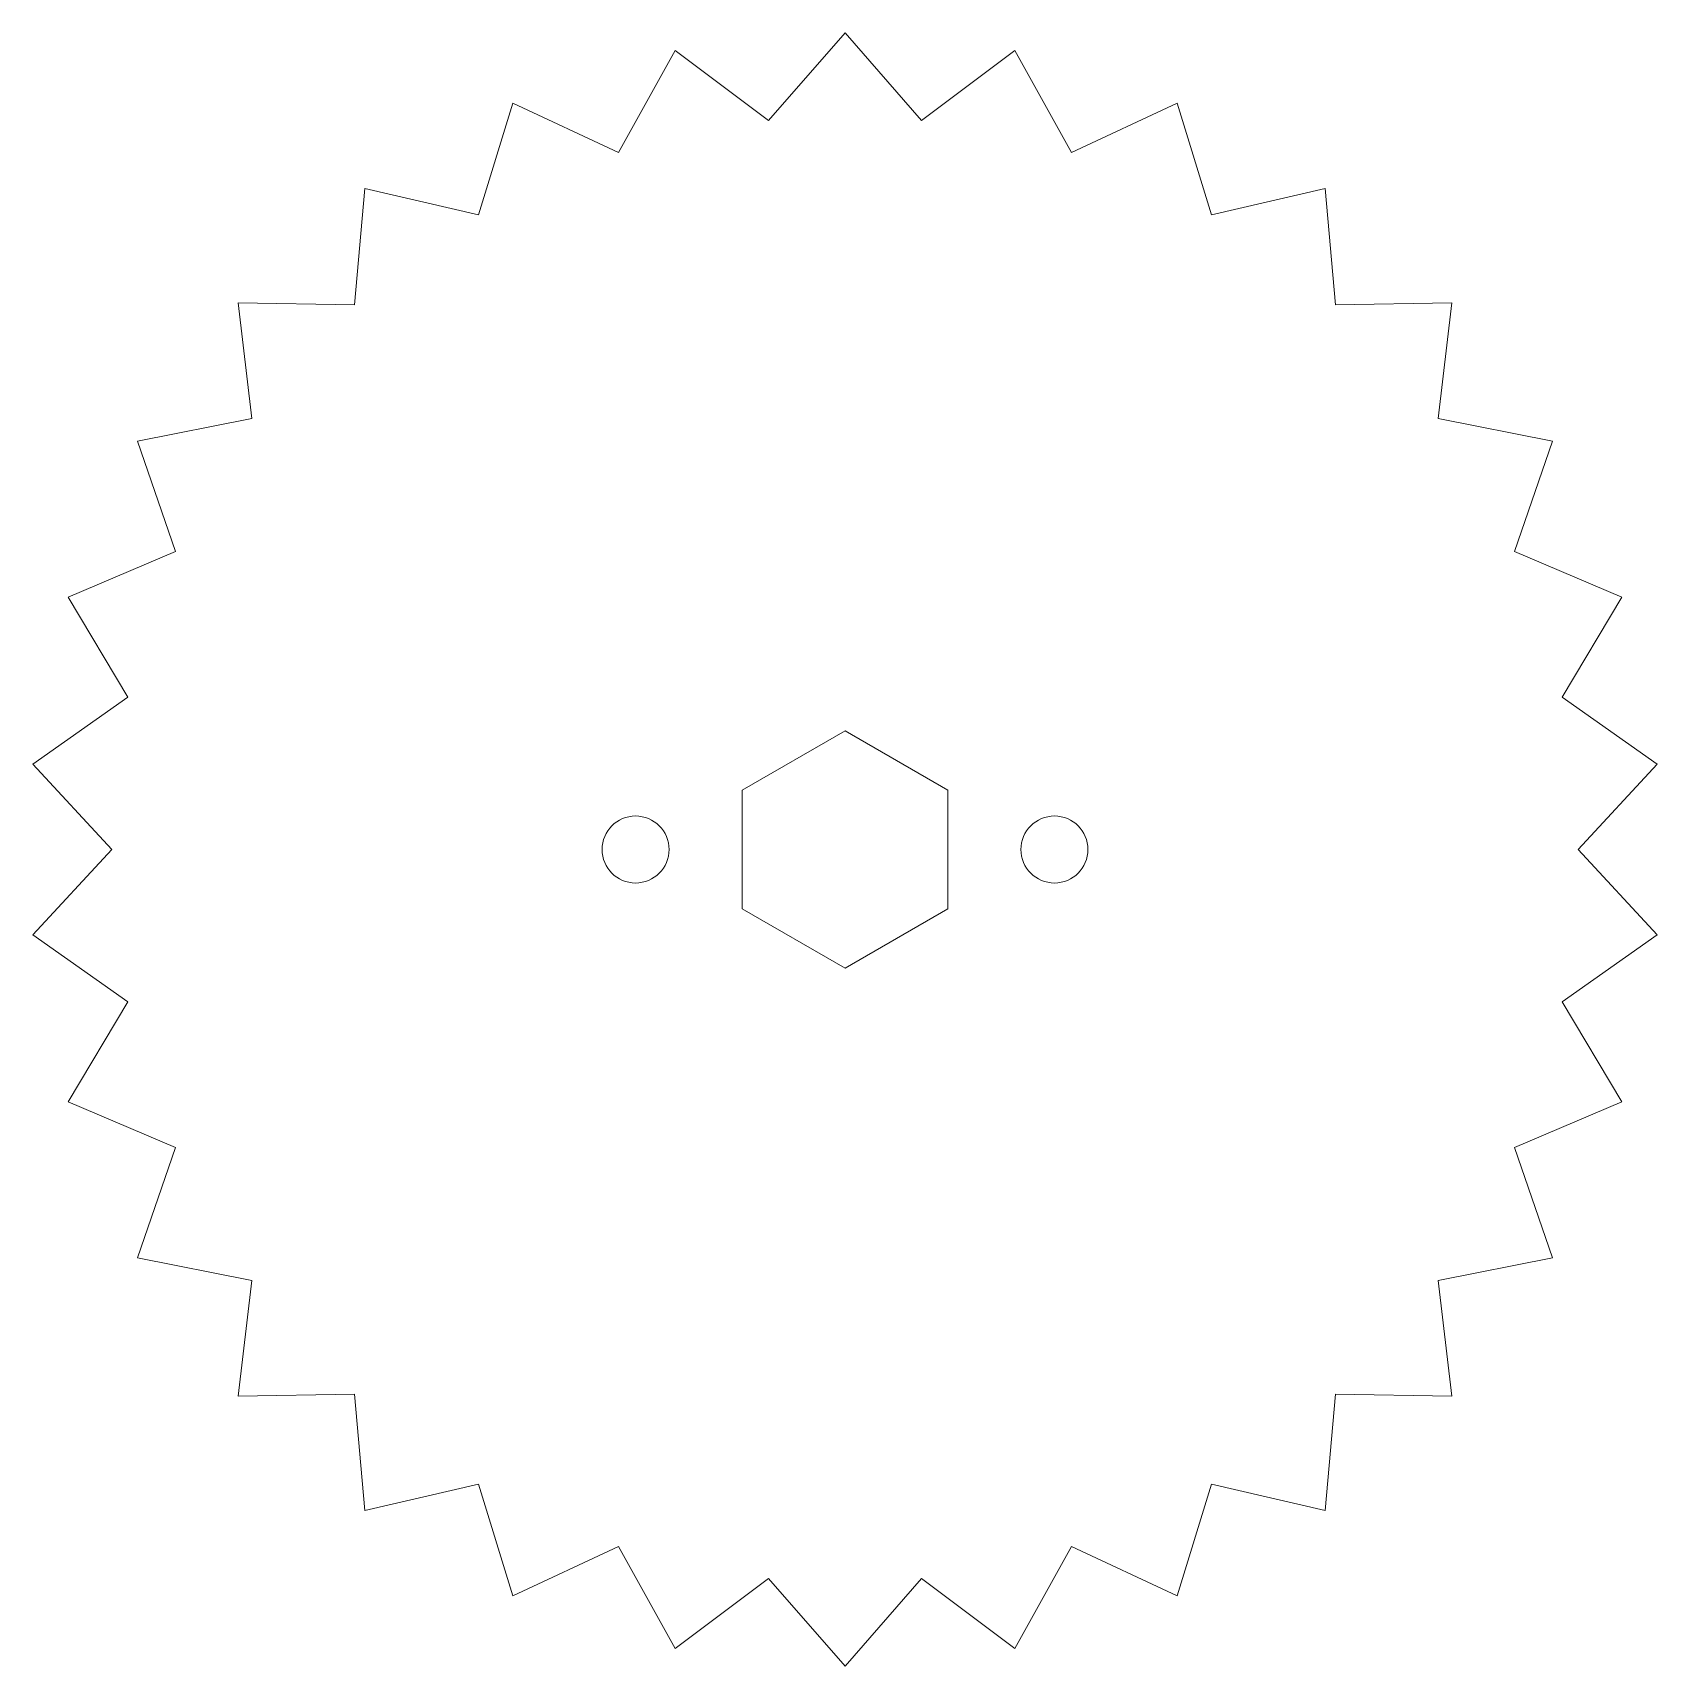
# Model space of a CAD drawing. Header units: inches. Extents: x -1.94 to 1.94, y -1.95 to 1.95.
import ezdxf

# ---------------------------------------------------------------- set-up
doc = ezdxf.new("R2010")
doc.units = ezdxf.units.IN
doc.layers.get('0').update_dxf_attribs({"linetype": 'CONTINUOUS', "lineweight": 0})

msp = doc.modelspace()

# ---------------------------------------------------------------- linework, layer by layer
for p, q in [((-0.1829, 1.7404), (0, 1.95)), ((0, 1.95), (0.1829, 1.7404)), ((-0.5408, 1.6643), (-0.4054, 1.9074)), ((-0.4054, 1.9074), (-0.1829, 1.7404)), ((0.1829, 1.7404), (0.4054, 1.9074)), ((0.4054, 1.9074), (0.5408, 1.6643)), ((-0.875, 1.5155), (-0.7931, 1.7814)), ((-0.7931, 1.7814), (-0.5408, 1.6643)), ((0.5408, 1.6643), (0.7931, 1.7814)), ((0.7931, 1.7814), (0.875, 1.5155)), ((-1.171, 1.3005), (-1.1462, 1.5776)), ((-1.1462, 1.5776), (-0.875, 1.5155)), ((0.875, 1.5155), (1.1462, 1.5776)), ((1.1462, 1.5776), (1.171, 1.3005)), ((-1.4158, 1.0286), (-1.4491, 1.3048)), ((-1.4491, 1.3048), (-1.171, 1.3005)), ((1.171, 1.3005), (1.4491, 1.3048)), ((1.4491, 1.3048), (1.4158, 1.0286)), ((-1.6887, 0.975), (-1.4158, 1.0286)), ((1.4158, 1.0286), (1.6887, 0.975)), ((-1.5987, 0.7118), (-1.6887, 0.975)), ((1.6887, 0.975), (1.5987, 0.7118)), ((-1.8546, 0.6026), (-1.5987, 0.7118)), ((1.5987, 0.7118), (1.8546, 0.6026)), ((-1.7118, 0.3638), (-1.8546, 0.6026)), ((1.8546, 0.6026), (1.7118, 0.3638)), ((-1.9393, 0.2038), (-1.7118, 0.3638)), ((1.7118, 0.3638), (1.9393, 0.2038)), ((0, 0.2835), (-0.2455, 0.1417)), ((0.2455, 0.1417), (0, 0.2835)), ((-1.75, 0), (-1.9393, 0.2038)), ((1.9393, 0.2038), (1.75, 0)), ((-0.2455, 0.1417), (-0.2455, -0.1418)), ((0.2455, -0.1418), (0.2455, 0.1417)), ((-1.9393, -0.2038), (-1.75, 0)), ((1.75, 0), (1.9393, -0.2038)), ((-0.2455, -0.1418), (0, -0.2835)), ((0, -0.2835), (0.2455, -0.1418)), ((-1.7118, -0.3638), (-1.9393, -0.2038)), ((1.9393, -0.2038), (1.7118, -0.3638)), ((-1.8546, -0.6026), (-1.7118, -0.3638)), ((1.7118, -0.3638), (1.8546, -0.6026)), ((-1.5987, -0.7118), (-1.8546, -0.6026)), ((1.8546, -0.6026), (1.5987, -0.7118)), ((-1.6887, -0.975), (-1.5987, -0.7118)), ((1.5987, -0.7118), (1.6887, -0.975)), ((-1.4158, -1.0286), (-1.6887, -0.975)), ((1.6887, -0.975), (1.4158, -1.0286)), ((-1.4491, -1.3048), (-1.4158, -1.0286)), ((1.4158, -1.0286), (1.4491, -1.3048)), ((-1.171, -1.3005), (-1.4491, -1.3048)), ((-1.1462, -1.5776), (-1.171, -1.3005)), ((1.171, -1.3005), (1.1462, -1.5776)), ((1.4491, -1.3048), (1.171, -1.3005)), ((-0.875, -1.5155), (-1.1462, -1.5776)), ((-0.7931, -1.7814), (-0.875, -1.5155)), ((0.875, -1.5155), (0.7931, -1.7814)), ((1.1462, -1.5776), (0.875, -1.5155)), ((-0.5408, -1.6643), (-0.7931, -1.7814)), ((-0.4054, -1.9074), (-0.5408, -1.6643)), ((0.5408, -1.6643), (0.4054, -1.9074)), ((0.7931, -1.7814), (0.5408, -1.6643)), ((-0.1829, -1.7404), (-0.4054, -1.9074)), ((0, -1.95), (-0.1829, -1.7404)), ((0.1829, -1.7404), (0, -1.95)), ((0.4054, -1.9074), (0.1829, -1.7404))]:
    msp.add_line(p, q)
for centre in [(-0.5, 0), (0.5, 0)]:
    msp.add_circle(centre, 0.08)

doc.saveas('drawing.dxf')
